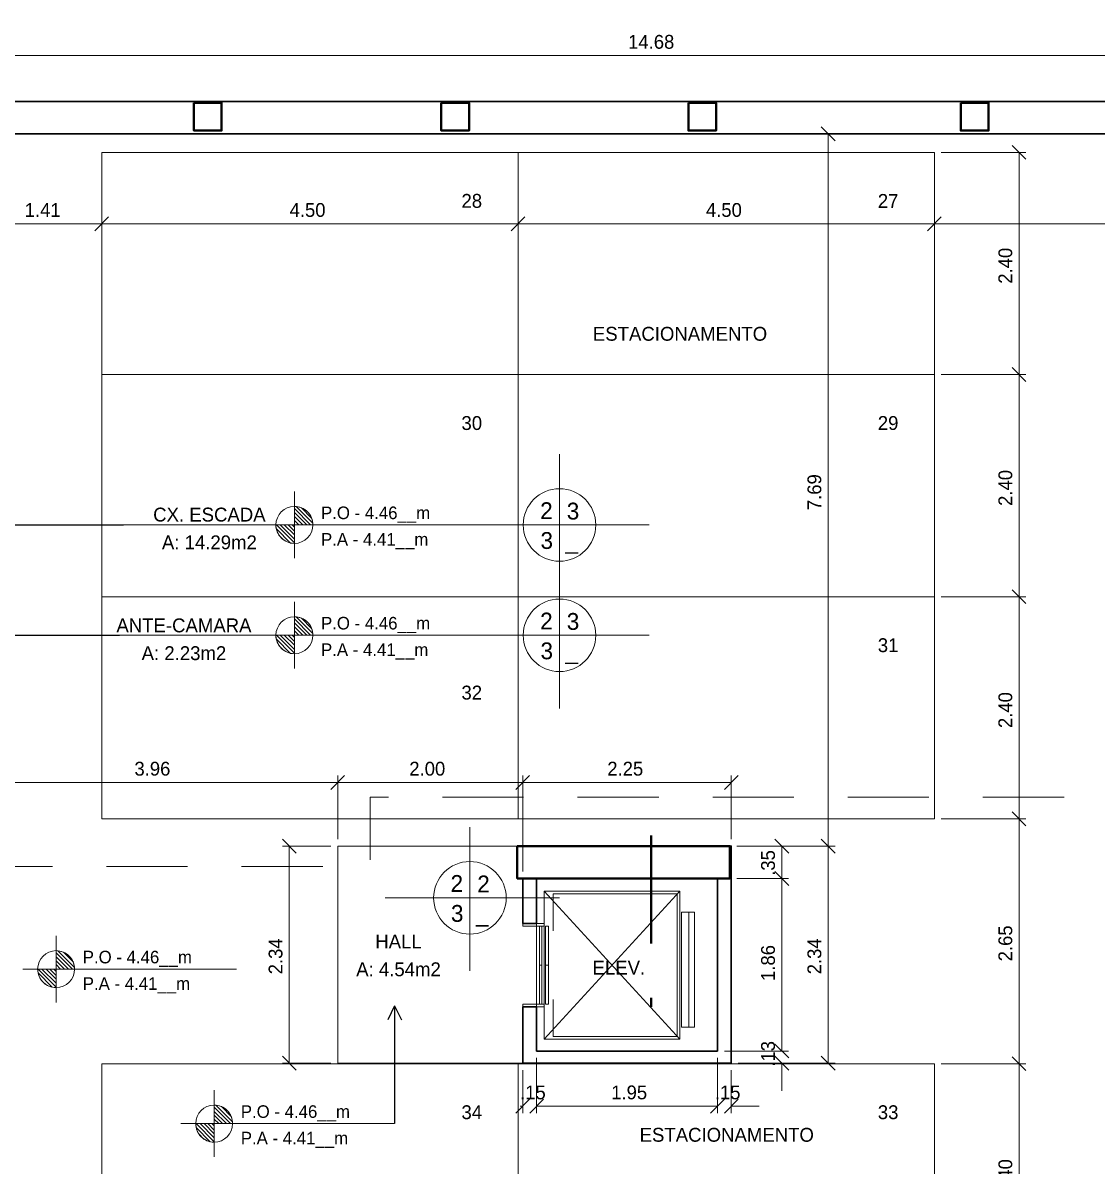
# Model space of a CAD drawing. Header units: metres. Extents: x -5.3 to 83.9, y -21.1 to 42.
# Drawn here: x 34.28 to 45.89, y 18.7 to 31.05 of the extents above; entities that cross this region are included whole.
import ezdxf
from ezdxf.enums import TextEntityAlignment as Align

# ---------------------------------------------------------------- set-up
doc = ezdxf.new("R2010")
doc.units = ezdxf.units.M
doc.header["$MEASUREMENT"] = 0
doc.linetypes.add('DGN Style 2', pattern=[1.46055, 0.87633, -0.58422])
doc.linetypes.add('DGN Style 4', pattern=[2.33834, 1.16844, -0.58422, 0.001461, -0.58422])
doc.layers.add('CONFIRMAR', color=220, linetype='Continuous')
for name, color, linetype, lineweight in [('Level 23', 7, 'Continuous', 0), ('Level 24', 7, 'Continuous', 0), ('Level 28', 7, 'Continuous', 0), ('Level 31', 7, 'Continuous', 0), ('Level 41', 7, 'Continuous', 0), ('Level 42', 7, 'Continuous', 0), ('Level 7', 7, 'Continuous', 0), ('Level 8', 7, 'Continuous', 0)]:
    doc.layers.add(name, color=color, linetype=linetype, lineweight=lineweight)
doc.styles.add('Style-CIVIL', font='CIVIL.shx')
doc.styles.add('Style-INTL_ENGINEERING', font='INTL_ENGINEERING.shx')
doc.dimstyles.get("Standard").update_dxf_attribs({"dimtxt": 0.18, "dimasz": 0.18, "dimexe": 0.18, "dimexo": 0.0625, "dimgap": 0.09, "dimtad": 0, "dimtih": 1, "dimtoh": 1, "dimdec": 4, "dimzin": 1, "dimdsep": 46, "dimtxsty": 'Standard', "dimcen": 0, "dimadec": 0, "dimazin": 0, "dimtfac": 1, "dimtdec": 4, "dimtofl": 0, "dimtmove": 0, "dimatfit": 3, "dimfxl": 0, "dimtolj": 1, "dimtzin": 1, "dimarcsym": 0})

# ---------------------------------------------------------------- blocks, each defined once
blk = doc.blocks.new('*D35')
at = {"layer": 'Defpoints'}
for p in [(44.134, 19.809), (45.049, 19.809), (45.049, 18.609), (44.134, 17.409)]:
    blk.add_point(p, dxfattribs=at)
at = {"layer": 'Level 23', "color": 2, "linetype": 'Continuous', "lineweight": 0}
for p, q in [((44.209, 19.809), (45.124, 19.809)), ((44.975, 19.884), (45.124, 19.734)), ((45.049, 17.409), (45.049, 19.809)), ((45.124, 17.334), (44.975, 17.484)), ((44.209, 17.409), (45.124, 17.409))]:
    blk.add_line(p, q, dxfattribs=at)
at = {"layer": 'Level 23', "color": 2, "linetype": 'Continuous', "lineweight": 0, "style": 'Style-INTL_ENGINEERING'}
blk.add_text('2.40', height=0.1492, rotation=90, dxfattribs=at).set_placement((44.901, 18.39), align=Align.MIDDLE_LEFT)
blk = doc.blocks.new('_Oblique')
at = {"color": 0, "linetype": 'ByBlock', "lineweight": -2}
blk.add_line((0.5, 0.5), (-0.5, -0.5), dxfattribs=at)
blk = doc.blocks.new('*D36')
at = {"layer": 'Defpoints'}
for p in [(44.134, 22.454), (45.049, 22.454), (45.049, 21.132), (44.134, 19.809)]:
    blk.add_point(p, dxfattribs=at)
at = {"layer": 'Level 23', "color": 2, "linetype": 'Continuous', "lineweight": 0}
for p, q in [((44.975, 22.529), (45.124, 22.379)), ((44.209, 22.454), (45.124, 22.454)), ((45.049, 19.809), (45.049, 22.454)), ((44.209, 19.809), (45.124, 19.809)), ((45.124, 19.734), (44.975, 19.884))]:
    blk.add_line(p, q, dxfattribs=at)
at = {"layer": 'Level 23', "color": 2, "linetype": 'Continuous', "lineweight": 0, "style": 'Style-INTL_ENGINEERING'}
blk.add_text('2.65', height=0.1492, rotation=90, dxfattribs=at).set_placement((44.901, 20.915), align=Align.MIDDLE_LEFT)
blk = doc.blocks.new('*D37')
at = {"layer": 'Defpoints'}
for p in [(44.134, 24.854), (45.049, 24.854), (45.049, 23.654), (44.134, 22.454)]:
    blk.add_point(p, dxfattribs=at)
at = {"layer": 'Level 23', "color": 2, "linetype": 'Continuous', "lineweight": 0}
for p, q in [((44.209, 24.854), (45.124, 24.854)), ((44.975, 24.929), (45.124, 24.779)), ((45.049, 22.454), (45.049, 24.854)), ((45.124, 22.379), (44.975, 22.529)), ((44.209, 22.454), (45.124, 22.454))]:
    blk.add_line(p, q, dxfattribs=at)
at = {"layer": 'Level 23', "color": 2, "linetype": 'Continuous', "lineweight": 0, "style": 'Style-INTL_ENGINEERING'}
blk.add_text('2.40', height=0.1492, rotation=90, dxfattribs=at).set_placement((44.901, 23.435), align=Align.MIDDLE_LEFT)
blk = doc.blocks.new('*D38')
at = {"layer": 'Defpoints'}
for p in [(44.134, 27.254), (45.049, 27.254), (45.049, 26.054), (44.134, 24.854)]:
    blk.add_point(p, dxfattribs=at)
at = {"layer": 'Level 23', "color": 2, "linetype": 'Continuous', "lineweight": 0}
for p, q in [((44.975, 27.329), (45.124, 27.179)), ((44.209, 27.254), (45.124, 27.254)), ((45.049, 24.854), (45.049, 27.254)), ((44.209, 24.854), (45.124, 24.854)), ((45.124, 24.779), (44.975, 24.929))]:
    blk.add_line(p, q, dxfattribs=at)
at = {"layer": 'Level 23', "color": 2, "linetype": 'Continuous', "lineweight": 0, "style": 'Style-INTL_ENGINEERING'}
blk.add_text('2.40', height=0.1492, rotation=90, dxfattribs=at).set_placement((44.901, 25.835), align=Align.MIDDLE_LEFT)
blk = doc.blocks.new('*D39')
at = {"layer": 'Defpoints'}
for p in [(44.134, 29.654), (45.049, 29.654), (45.049, 28.454), (44.134, 27.254)]:
    blk.add_point(p, dxfattribs=at)
at = {"layer": 'Level 23', "color": 2, "linetype": 'Continuous', "lineweight": 0}
for p, q in [((44.209, 29.654), (45.124, 29.654)), ((44.975, 29.729), (45.124, 29.579)), ((45.049, 27.254), (45.049, 29.654)), ((45.124, 27.179), (44.975, 27.329)), ((44.209, 27.254), (45.124, 27.254))]:
    blk.add_line(p, q, dxfattribs=at)
at = {"layer": 'Level 23', "color": 2, "linetype": 'Continuous', "lineweight": 0, "style": 'Style-INTL_ENGINEERING'}
blk.add_text('2.40', height=0.1492, rotation=90, dxfattribs=at).set_placement((44.901, 28.235), align=Align.MIDDLE_LEFT)
blk = doc.blocks.new('*D74')
at = {"layer": 'Defpoints'}
for p in [(41.066, 30.699), (48.407, 30.699), (48.407, 30.204), (33.725, 29.854)]:
    blk.add_point(p, dxfattribs=at)
at = {"layer": 'Level 23', "color": 2, "linetype": 'Continuous', "lineweight": 0}
for p, q in [((33.651, 30.624), (33.8, 30.773)), ((33.725, 29.928), (33.725, 30.773)), ((48.481, 30.773), (48.332, 30.624)), ((48.407, 30.278), (48.407, 30.773)), ((33.725, 30.699), (48.407, 30.699))]:
    blk.add_line(p, q, dxfattribs=at)
at = {"layer": 'Level 23', "color": 2, "linetype": 'Continuous', "lineweight": 0, "style": 'Style-INTL_ENGINEERING'}
blk.add_text('14.68', height=0.1492, dxfattribs=at).set_placement((40.824, 30.848), align=Align.MIDDLE_LEFT)
blk = doc.blocks.new('*D75')
at = {"layer": 'Defpoints'}
for p in [(25.361, 31.286), (48.407, 31.286), (2.314, 30.204), (48.407, 30.204)]:
    blk.add_point(p, dxfattribs=at)
at = {"layer": 'Level 23', "color": 2, "linetype": 'Continuous', "lineweight": 0}
for p, q in [((2.24, 31.211), (2.389, 31.36)), ((2.314, 30.278), (2.314, 31.36)), ((2.314, 31.286), (48.407, 31.286)), ((48.481, 31.36), (48.332, 31.211)), ((48.407, 30.278), (48.407, 31.36))]:
    blk.add_line(p, q, dxfattribs=at)
at = {"layer": 'Level 23', "color": 2, "linetype": 'Continuous', "lineweight": 0, "style": 'Style-INTL_ENGINEERING'}
blk.add_text('46.09', height=0.1492, dxfattribs=at).set_placement((25.07, 31.435), align=Align.MIDDLE_LEFT)
blk = doc.blocks.new('*D183')
at = {"layer": 'Defpoints'}
for p in [(32.64, 19.389), (32.64, 18.377), (33.887, 18.377), (35.134, 17.409)]:
    blk.add_point(p, dxfattribs=at)
at = {"layer": 'Level 23', "color": 2, "linetype": 'Continuous', "lineweight": 0}
for p, q in [((32.64, 19.315), (32.64, 18.302)), ((32.565, 18.302), (32.714, 18.451)), ((35.209, 18.451), (35.06, 18.302)), ((35.134, 17.483), (35.134, 18.451)), ((35.134, 18.377), (32.64, 18.377))]:
    blk.add_line(p, q, dxfattribs=at)
at = {"layer": 'Level 23', "color": 2, "linetype": 'Continuous', "lineweight": 0, "style": 'Style-INTL_ENGINEERING'}
blk.add_text('2.49', height=0.1492, dxfattribs=at).set_placement((33.674, 18.525), align=Align.MIDDLE_LEFT)
blk = doc.blocks.new('*D191')
at = {"layer": 'Defpoints'}
for p in [(50.109, 29.854), (44.134, 29.654), (44.134, 28.883), (47.122, 28.883)]:
    blk.add_point(p, dxfattribs=at)
at = {"layer": 'Level 23', "color": 2, "linetype": 'Continuous', "lineweight": 0}
for p, q in [((50.109, 29.78), (50.109, 28.808)), ((44.134, 29.58), (44.134, 28.808)), ((44.06, 28.808), (44.209, 28.957)), ((50.183, 28.957), (50.034, 28.808)), ((50.109, 28.883), (44.134, 28.883))]:
    blk.add_line(p, q, dxfattribs=at)
at = {"layer": 'Level 23', "color": 2, "linetype": 'Continuous', "lineweight": 0, "style": 'Style-INTL_ENGINEERING'}
blk.add_text('5.97', height=0.1492, rotation=0.0001, dxfattribs=at).set_placement((46.908, 29.032), align=Align.MIDDLE_LEFT)
blk = doc.blocks.new('*D192')
at = {"layer": 'Defpoints'}
for p in [(39.634, 29.654), (44.134, 29.654), (39.634, 28.883), (41.884, 28.883)]:
    blk.add_point(p, dxfattribs=at)
at = {"layer": 'Level 23', "color": 2, "linetype": 'Continuous', "lineweight": 0}
for p, q in [((39.634, 29.58), (39.634, 28.808)), ((44.134, 29.58), (44.134, 28.808)), ((39.56, 28.808), (39.709, 28.957)), ((44.209, 28.957), (44.06, 28.808)), ((44.134, 28.883), (39.634, 28.883))]:
    blk.add_line(p, q, dxfattribs=at)
at = {"layer": 'Level 23', "color": 2, "linetype": 'Continuous', "lineweight": 0, "style": 'Style-INTL_ENGINEERING'}
blk.add_text('4.50', height=0.1492, rotation=0.0001, dxfattribs=at).set_placement((41.665, 29.032), align=Align.MIDDLE_LEFT)
blk = doc.blocks.new('*D193')
at = {"layer": 'Defpoints'}
for p in [(35.134, 29.654), (39.634, 29.654), (35.134, 28.883), (37.384, 28.883)]:
    blk.add_point(p, dxfattribs=at)
at = {"layer": 'Level 23', "color": 2, "linetype": 'Continuous', "lineweight": 0}
for p, q in [((35.134, 29.58), (35.134, 28.808)), ((39.634, 29.58), (39.634, 28.808)), ((35.06, 28.808), (35.209, 28.957)), ((39.709, 28.957), (39.56, 28.808)), ((39.634, 28.883), (35.134, 28.883))]:
    blk.add_line(p, q, dxfattribs=at)
at = {"layer": 'Level 23', "color": 2, "linetype": 'Continuous', "lineweight": 0, "style": 'Style-INTL_ENGINEERING'}
blk.add_text('4.50', height=0.1492, rotation=0.0001, dxfattribs=at).set_placement((37.165, 29.032), align=Align.MIDDLE_LEFT)
blk = doc.blocks.new('*D194')
at = {"layer": 'Defpoints'}
for p in [(33.725, 29.854), (35.134, 29.654), (33.725, 28.883), (34.43, 28.883)]:
    blk.add_point(p, dxfattribs=at)
at = {"layer": 'Level 23', "color": 2, "linetype": 'Continuous', "lineweight": 0}
for p, q in [((33.725, 29.78), (33.725, 28.808)), ((35.134, 29.58), (35.134, 28.808)), ((33.651, 28.808), (33.8, 28.957)), ((35.209, 28.957), (35.06, 28.808)), ((35.134, 28.883), (33.725, 28.883))]:
    blk.add_line(p, q, dxfattribs=at)
at = {"layer": 'Level 23', "color": 2, "linetype": 'Continuous', "lineweight": 0, "style": 'Style-INTL_ENGINEERING'}
blk.add_text('1.41', height=0.1492, rotation=0.0001, dxfattribs=at).set_placement((34.302, 29.032), align=Align.MIDDLE_LEFT)
blk = doc.blocks.new('*D205')
at = {"layer": 'Defpoints'}
for p in [(37.685, 22.847), (38.685, 22.847), (37.685, 22.16), (39.685, 21.81)]:
    blk.add_point(p, dxfattribs=at)
at = {"layer": 'Level 23', "color": 2, "linetype": 'Continuous', "lineweight": 0}
for p, q in [((37.61, 22.772), (37.759, 22.921)), ((37.685, 22.234), (37.685, 22.921)), ((39.759, 22.921), (39.61, 22.772)), ((39.685, 21.884), (39.685, 22.921)), ((39.685, 22.847), (37.685, 22.847))]:
    blk.add_line(p, q, dxfattribs=at)
at = {"layer": 'Level 23', "color": 2, "linetype": 'Continuous', "lineweight": 0, "style": 'Style-INTL_ENGINEERING'}
blk.add_text('2.00', height=0.1492, dxfattribs=at).set_placement((38.459, 22.996), align=Align.MIDDLE_LEFT)
blk = doc.blocks.new('*D206')
at = {"layer": 'Defpoints'}
for p in [(33.725, 22.847), (35.705, 22.847), (37.685, 22.16), (33.725, 21.939)]:
    blk.add_point(p, dxfattribs=at)
at = {"layer": 'Level 23', "color": 2, "linetype": 'Continuous', "lineweight": 0}
for p, q in [((33.651, 22.772), (33.8, 22.921)), ((33.725, 22.013), (33.725, 22.921)), ((37.759, 22.921), (37.61, 22.772)), ((37.685, 22.234), (37.685, 22.921)), ((37.685, 22.847), (33.725, 22.847))]:
    blk.add_line(p, q, dxfattribs=at)
at = {"layer": 'Level 23', "color": 2, "linetype": 'Continuous', "lineweight": 0, "style": 'Style-INTL_ENGINEERING'}
blk.add_text('3.96', height=0.1492, dxfattribs=at).set_placement((35.488, 22.996), align=Align.MIDDLE_LEFT)
blk = doc.blocks.new('*D204')
at = {"layer": 'Defpoints'}
for p in [(39.685, 22.847), (40.812, 22.847), (41.939, 22.16), (39.685, 21.81)]:
    blk.add_point(p, dxfattribs=at)
at = {"layer": 'Level 23', "color": 2, "linetype": 'Continuous', "lineweight": 0}
for p, q in [((39.61, 22.772), (39.759, 22.921)), ((39.685, 21.884), (39.685, 22.921)), ((42.014, 22.921), (41.865, 22.772)), ((41.939, 22.234), (41.939, 22.921)), ((41.939, 22.847), (39.685, 22.847))]:
    blk.add_line(p, q, dxfattribs=at)
at = {"layer": 'Level 23', "color": 2, "linetype": 'Continuous', "lineweight": 0, "style": 'Style-INTL_ENGINEERING'}
blk.add_text('2.25', height=0.1492, dxfattribs=at).set_placement((40.599, 22.996), align=Align.MIDDLE_LEFT)
blk = doc.blocks.new('*D211')
at = {"layer": 'Defpoints'}
for p in [(39.835, 19.946), (41.789, 19.946), (40.812, 19.35), (41.789, 19.35)]:
    blk.add_point(p, dxfattribs=at)
at = {"layer": 'Level 23', "color": 2, "linetype": 'Continuous', "lineweight": 0}
for p, q in [((39.835, 19.871), (39.835, 19.276)), ((41.789, 19.871), (41.789, 19.276)), ((39.76, 19.276), (39.909, 19.425)), ((41.864, 19.425), (41.715, 19.276)), ((39.835, 19.35), (41.789, 19.35))]:
    blk.add_line(p, q, dxfattribs=at)
at = {"layer": 'Level 23', "color": 2, "linetype": 'Continuous', "lineweight": 0, "style": 'Style-INTL_ENGINEERING'}
blk.add_text('1.95', height=0.1492, dxfattribs=at).set_placement((40.641, 19.499), align=Align.MIDDLE_LEFT)
blk = doc.blocks.new('*D212')
at = {"layer": 'Defpoints'}
for p in [(41.789, 19.946), (41.939, 19.816), (41.864, 19.35), (41.939, 19.35)]:
    blk.add_point(p, dxfattribs=at)
at = {"layer": 'Level 23', "color": 2, "linetype": 'Continuous', "lineweight": 0}
for p, q in [((41.789, 19.871), (41.789, 19.276)), ((41.939, 19.741), (41.939, 19.276)), ((41.864, 19.425), (41.715, 19.276)), ((41.865, 19.276), (42.014, 19.425)), ((41.761, 19.35), (41.789, 19.35)), ((42.239, 19.35), (41.939, 19.35))]:
    blk.add_line(p, q, dxfattribs=at)
at = {"layer": 'Level 23', "color": 2, "linetype": 'Continuous', "lineweight": 0, "style": 'Style-INTL_ENGINEERING'}
blk.add_text('.15', height=0.1492, dxfattribs=at).set_placement((41.761, 19.499), align=Align.MIDDLE_LEFT)
blk = doc.blocks.new('*D210')
at = {"layer": 'Defpoints'}
for p in [(39.835, 19.946), (39.685, 19.816), (39.76, 19.35), (39.835, 19.35)]:
    blk.add_point(p, dxfattribs=at)
at = {"layer": 'Level 23', "color": 2, "linetype": 'Continuous', "lineweight": 0}
for p, q in [((39.835, 19.871), (39.835, 19.276)), ((39.685, 19.741), (39.685, 19.276)), ((39.759, 19.425), (39.61, 19.276)), ((39.76, 19.276), (39.909, 19.425)), ((39.656, 19.35), (39.685, 19.35)), ((40.134, 19.35), (39.835, 19.35))]:
    blk.add_line(p, q, dxfattribs=at)
at = {"layer": 'Level 23', "color": 2, "linetype": 'Continuous', "lineweight": 0, "style": 'Style-INTL_ENGINEERING'}
blk.add_text('.15', height=0.1492, dxfattribs=at).set_placement((39.656, 19.499), align=Align.MIDDLE_LEFT)
blk = doc.blocks.new('*D219')
at = {"layer": 'Defpoints'}
for p in [(41.925, 21.81), (42.485, 20.878), (41.789, 19.946), (42.485, 19.946)]:
    blk.add_point(p, dxfattribs=at)
at = {"layer": 'Level 23', "color": 2, "linetype": 'Continuous', "lineweight": 0}
for p, q in [((42.411, 21.884), (42.56, 21.735)), ((41.999, 21.81), (42.559, 21.81)), ((42.485, 21.81), (42.485, 19.946)), ((42.56, 19.871), (42.411, 20.02)), ((41.864, 19.946), (42.559, 19.946))]:
    blk.add_line(p, q, dxfattribs=at)
at = {"layer": 'Level 23', "color": 2, "linetype": 'Continuous', "lineweight": 0, "style": 'Style-INTL_ENGINEERING'}
blk.add_text('1.86', height=0.1492, rotation=90, dxfattribs=at).set_placement((42.336, 20.703), align=Align.MIDDLE_LEFT)
blk = doc.blocks.new('*D220')
at = {"layer": 'Defpoints'}
for p in [(41.789, 19.946), (41.939, 19.816), (42.485, 19.881), (42.485, 19.816)]:
    blk.add_point(p, dxfattribs=at)
at = {"layer": 'Level 23', "color": 2, "linetype": 'Continuous', "lineweight": 0}
for p, q in [((42.56, 19.871), (42.411, 20.02)), ((41.864, 19.946), (42.559, 19.946)), ((42.411, 19.89), (42.56, 19.741)), ((42.485, 19.984), (42.485, 19.946)), ((42.014, 19.816), (42.559, 19.816)), ((42.485, 19.516), (42.485, 19.816))]:
    blk.add_line(p, q, dxfattribs=at)
at = {"layer": 'Level 23', "color": 2, "linetype": 'Continuous', "lineweight": 0, "style": 'Style-INTL_ENGINEERING'}
blk.add_text('.13', height=0.1492, rotation=90, dxfattribs=at).set_placement((42.336, 19.777), align=Align.MIDDLE_LEFT)
blk = doc.blocks.new('*D218')
at = {"layer": 'Defpoints'}
for p in [(41.925, 22.16), (42.485, 21.985), (41.925, 21.81), (42.485, 21.81)]:
    blk.add_point(p, dxfattribs=at)
at = {"layer": 'Level 23', "color": 2, "linetype": 'Continuous', "lineweight": 0}
for p, q in [((42.411, 22.234), (42.56, 22.085)), ((41.999, 22.16), (42.559, 22.16)), ((42.485, 22.16), (42.485, 21.81)), ((42.56, 21.735), (42.411, 21.884)), ((41.999, 21.81), (42.559, 21.81))]:
    blk.add_line(p, q, dxfattribs=at)
at = {"layer": 'Level 23', "color": 2, "linetype": 'Continuous', "lineweight": 0, "style": 'Style-INTL_ENGINEERING'}
blk.add_text('.35', height=0.1492, rotation=90, dxfattribs=at).set_placement((42.336, 21.839), align=Align.MIDDLE_LEFT)
blk = doc.blocks.new('*D222')
at = {"layer": 'Defpoints'}
for p in [(41.939, 22.16), (42.985, 20.988), (41.939, 19.816), (42.985, 19.816)]:
    blk.add_point(p, dxfattribs=at)
at = {"layer": 'Level 23', "color": 2, "linetype": 'Continuous', "lineweight": 0}
for p, q in [((42.911, 22.234), (43.06, 22.085)), ((42.014, 22.16), (43.06, 22.16)), ((42.985, 22.16), (42.985, 19.816)), ((43.06, 19.741), (42.911, 19.89)), ((42.014, 19.816), (43.06, 19.816))]:
    blk.add_line(p, q, dxfattribs=at)
at = {"layer": 'Level 23', "color": 2, "linetype": 'Continuous', "lineweight": 0, "style": 'Style-INTL_ENGINEERING'}
blk.add_text('2.34', height=0.1492, rotation=90, dxfattribs=at).set_placement((42.837, 20.775), align=Align.MIDDLE_LEFT)
blk = doc.blocks.new('*D221')
at = {"layer": 'Defpoints'}
for p in [(41.216, 29.854), (42.985, 26.007), (41.939, 22.16), (42.985, 22.16)]:
    blk.add_point(p, dxfattribs=at)
at = {"layer": 'Level 23', "color": 2, "linetype": 'Continuous', "lineweight": 0}
for p, q in [((42.911, 29.929), (43.06, 29.779)), ((41.29, 29.854), (43.06, 29.854)), ((42.985, 29.854), (42.985, 22.16)), ((43.06, 22.085), (42.911, 22.234)), ((42.014, 22.16), (43.06, 22.16))]:
    blk.add_line(p, q, dxfattribs=at)
at = {"layer": 'Level 23', "color": 2, "linetype": 'Continuous', "lineweight": 0, "style": 'Style-INTL_ENGINEERING'}
blk.add_text('7.69', height=0.1492, rotation=90, dxfattribs=at).set_placement((42.837, 25.789), align=Align.MIDDLE_LEFT)
blk = doc.blocks.new('*D224')
at = {"layer": 'Defpoints'}
for p in [(37.685, 22.16), (37.162, 20.988), (37.162, 19.816), (37.685, 19.816)]:
    blk.add_point(p, dxfattribs=at)
at = {"layer": 'Level 23', "color": 2, "linetype": 'Continuous', "lineweight": 0}
for p, q in [((37.087, 22.234), (37.236, 22.085)), ((37.61, 22.16), (37.087, 22.16)), ((37.162, 22.16), (37.162, 19.816)), ((37.236, 19.741), (37.087, 19.89)), ((37.61, 19.816), (37.087, 19.816))]:
    blk.add_line(p, q, dxfattribs=at)
at = {"layer": 'Level 23', "color": 2, "linetype": 'Continuous', "lineweight": 0, "style": 'Style-INTL_ENGINEERING'}
blk.add_text('2.34', height=0.1492, rotation=90, dxfattribs=at).set_placement((37.013, 20.775), align=Align.MIDDLE_LEFT)
blk = doc.blocks.new('TerminatorOpen')
at = {"color": 0, "linetype": 'ByBlock', "lineweight": -2}
for q in [(-1, 0.5), (-1, 0), (-1, -0.5)]:
    blk.add_line((0, 0), q, dxfattribs=at)
blk = doc.blocks.new('*U230')
at = {"layer": 'Level 28', "color": 4, "linetype": 'Continuous', "lineweight": 0}
for p, q in [((0.0003, -0.7976), (0.0003, 0.7428)), ((-0.0123, -0.4243), (-0.1317, -0.5455)), ((-0.0491, -0.4334), (-0.1227, -0.5057)), ((0.0003, -0.4406), (-0.1173, -0.5576)), ((-0.0003, -0.4684), (-0.0883, -0.5576)), ((-0.0003, -0.5576), (-0.2397, -0.557)), ((-0.0003, -0.4973), (-0.06, -0.5576)), ((-0.0003, -0.525), (-0.0323, -0.557)), ((-0.0003, -0.554), (-0.0039, -0.557)), ((0.1022, -0.557), (-0.0003, -0.6595)), ((0.0172, -0.5576), (-0.0003, -0.5745)), ((0.0461, -0.5576), (-0.0003, -0.6022)), ((0.0727, -0.5576), (-0.0003, -0.6306)), ((-0.0003, -0.5576), (0.2397, -0.5576)), ((0.1305, -0.5576), (0.0003, -0.6866)), ((0.1312, -0.5853), (0.0275, -0.6872)), ((0.1076, -0.636), (0.0787, -0.6643))]:
    blk.add_line(p, q, dxfattribs=at)
at = {"layer": 'Level 28', "color": 4, "linetype": 'Continuous', "lineweight": 0, "flags": 128}
for points in [[(-0.133, -0.5576, -0.414214), (0.0002, -0.4244), (-0.0003, -0.4243), (-0.0003, -0.5576), (-0.133, -0.5576)], [(0.1334, -0.5576, -0.414214), (0.0002, -0.6908), (-0.0003, -0.6903), (-0.0003, -0.5576), (0.1342, -0.5576)]]:
    blk.add_lwpolyline(points, format="xyb", close=True, dxfattribs=at)
at = {"layer": 'Level 28', "color": 4, "linetype": 'Continuous', "lineweight": 0}
blk.add_circle((0.0002, -0.5576), 0.1332, dxfattribs=at)
at = {"layer": 'Level 28', "color": 4, "linetype": 'Continuous', "lineweight": 0, "style": 'Style-CIVIL'}
for s, p in [('P.O - 4.46__m', (-0.0415, -0.3656)), ('P.A - 4.41__m', (0.1494, -0.3656))]:
    blk.add_text(s, height=0.09045, rotation=90.00002, dxfattribs=at).set_placement(p)
blk = doc.blocks.new('*U250')
at = {"layer": 'Level 28', "color": 2, "linetype": 'DGN Style 4', "lineweight": 40}
blk.add_line((0.082, 8.811), (0.084, 6.772), dxfattribs=at)
blk = doc.blocks.new('ELEV1_')
at = {"color": 7, "linetype": 'Continuous', "lineweight": 30}
for p, q in [((-0.45, 0), (-0.45, 0.15)), ((0.45, 0), (0.45, 0.15))]:
    blk.add_line(p, q, dxfattribs=at)
at = {"color": 7, "linetype": 'Continuous', "lineweight": 0}
blk.add_line((-0.45, 0), (0.45, 0), dxfattribs=at)
at = {"color": 120, "linetype": 'Continuous', "lineweight": 0}
for p, q in [((0.8, -0.083), (-0.8, -1.549)), ((0.8, -1.549), (-0.8, -0.083)), ((-0.42, -0.03), (-0.42, -0.055)), ((0.42, -0.03), (-0.42, -0.03)), ((-0.42, -0.055), (0.42, -0.055)), ((-0.42, -0.095), (-0.42, -0.13)), ((0.42, -0.095), (-0.42, -0.095)), ((0, -0.03), (0, -0.055)), ((0, -0.095), (0, -0.13)), ((0.42, -0.055), (0.42, -0.03)), ((0.42, -0.13), (0.42, -0.095)), ((-0.771, -0.18), (-0.771, -1.52)), ((-0.771, -0.18), (-0.37, -0.18)), ((-0.42, -0.13), (0.42, -0.13)), ((0.37, -0.18), (0.771, -0.18)), ((0.771, -1.52), (0.771, -0.18)), ((-0.771, -1.52), (0.771, -1.52)), ((-0.571, -1.708), (-0.571, -1.645)), ((-0.571, -1.708), (0.671, -1.708)), ((0.671, -1.708), (0.671, -1.645))]:
    blk.add_line(p, q, dxfattribs=at)
at = {"color": 120, "linetype": 'Continuous', "lineweight": 0, "flags": 128}
for points in [[(-0.42, -0.083), (-0.45, -0.083), (-0.45, 0.15), (-0.42, 0.15)], [(0.42, -0.083), (0.45, -0.083), (0.45, 0.15), (0.42, 0.15)], [(-0.8, -1.549), (0.8, -1.549), (0.8, -0.083), (-0.8, -0.083)], [(-0.571, -1.645), (0.671, -1.645), (0.671, -1.565), (-0.571, -1.565)]]:
    blk.add_lwpolyline(points, close=True, dxfattribs=at)

msp = doc.modelspace()

# ---------------------------------------------------------------- linework, layer by layer
at = {"layer": 'CONFIRMAR', "linetype": 'Continuous', "lineweight": 13}
for p, q in [((40.51, 25.63), (40.511, 25.631)), ((40.51, 24.438), (40.511, 24.439))]:
    msp.add_line(p, q, dxfattribs=at)
at = {"layer": 'Level 24', "color": 2, "linetype": 'Continuous', "lineweight": 13}
for p, q in [((40.082, 24.839), (40.082, 26.393)), ((35.37, 25.63), (36.857, 25.63)), ((39.167, 25.63), (41.05, 25.63)), ((40.082, 23.647), (40.082, 25.201)), ((35.008, 24.438), (36.857, 24.438)), ((39.167, 24.438), (41.05, 24.438)), ((39.114, 20.812), (39.114, 22.366)), ((38.199, 21.602), (40.082, 21.602))]:
    msp.add_line(p, q, dxfattribs=at)
for centre in [(40.082, 25.629), (40.082, 24.437), (39.114, 21.601)]:
    msp.add_circle(centre, 0.392, dxfattribs=at)
at = {"layer": 'Level 31', "color": 30, "linetype": 'Continuous', "lineweight": 0}
for p, q in [((39.625, 22.16), (37.685, 22.16)), ((37.685, 22.16), (37.685, 19.816)), ((39.685, 19.816), (37.685, 19.816)), ((39.785, 19.809), (37.785, 19.809))]:
    msp.add_line(p, q, dxfattribs=at)
at = {"layer": 'Level 41', "color": 7, "linetype": 'Continuous', "lineweight": 30}
for p, q in [((39.685, 21.324), (39.685, 21.81)), ((39.835, 21.324), (39.835, 21.81)), ((41.789, 21.81), (41.789, 19.946)), ((41.939, 21.81), (41.939, 19.816)), ((39.685, 19.816), (39.685, 20.424)), ((39.835, 19.946), (39.835, 20.424)), ((39.835, 19.946), (41.789, 19.946)), ((39.685, 19.816), (41.939, 19.816))]:
    msp.add_line(p, q, dxfattribs=at)
at = {"layer": 'Level 41', "color": 91, "linetype": 'Continuous', "lineweight": 40, "flags": 128}
msp.add_lwpolyline([(39.625, 22.16), (41.925, 22.16), (41.925, 21.81), (39.625, 21.81)], close=True, dxfattribs=at)
at = {"layer": 'Level 41', "color": 7, "linetype": 'Continuous', "lineweight": 30, "flags": 128}
msp.add_lwpolyline([(41.939, 21.81), (41.939, 22.16), (41.925, 22.16)], dxfattribs=at)
at = {"layer": 'Level 42', "color": 7, "linetype": 'Continuous', "lineweight": 30}
for p, q in [((39.685, 21.324), (39.685, 21.81)), ((39.835, 21.324), (39.835, 21.81)), ((41.789, 21.81), (41.789, 19.946)), ((41.939, 21.81), (41.939, 19.816)), ((39.685, 19.816), (39.685, 20.424)), ((39.835, 19.946), (39.835, 20.424)), ((39.835, 19.946), (41.789, 19.946)), ((39.685, 19.816), (41.939, 19.816))]:
    msp.add_line(p, q, dxfattribs=at)
at = {"layer": 'Level 42', "color": 2, "linetype": 'Continuous', "lineweight": 40, "flags": 128}
for points in [[(36.13, 30.19), (36.43, 30.19), (36.43, 29.89), (36.13, 29.89)], [(38.805, 30.19), (39.105, 30.19), (39.105, 29.89), (38.805, 29.89)], [(41.475, 30.19), (41.775, 30.19), (41.775, 29.89), (41.475, 29.89)], [(44.42, 30.19), (44.72, 30.19), (44.72, 29.89), (44.42, 29.89)], [(39.625, 22.16), (41.925, 22.16), (41.925, 21.81), (39.625, 21.81)]]:
    msp.add_lwpolyline(points, close=True, dxfattribs=at)
at = {"layer": 'Level 7', "color": 7, "linetype": 'Continuous', "lineweight": 30}
for p, q in [((27.725, 30.204), (48.407, 30.204)), ((2.664, 29.854), (48.707, 29.854))]:
    msp.add_line(p, q, dxfattribs=at)
at = {"layer": 'Level 8', "color": 7, "linetype": 'Continuous', "lineweight": 13, "flags": 128}
for points in [[(35.134, 29.654), (35.134, 27.254), (39.634, 27.254), (39.634, 29.654)], [(39.634, 29.654), (39.634, 27.254), (44.134, 27.254), (44.134, 29.654)], [(35.134, 27.254), (35.134, 24.854), (39.634, 24.854), (39.634, 27.254)], [(39.634, 27.254), (39.634, 24.854), (44.134, 24.854), (44.134, 27.254)], [(35.134, 24.854), (35.134, 22.454), (39.634, 22.454), (39.634, 24.854)], [(39.634, 24.854), (39.634, 22.454), (44.134, 22.454), (44.134, 24.854)], [(35.134, 19.809), (35.134, 17.409), (39.634, 17.409), (39.634, 19.809)], [(39.634, 19.809), (39.634, 17.409), (44.134, 17.409), (44.134, 19.809)]]:
    msp.add_lwpolyline(points, close=True, dxfattribs=at)
at = {"layer": 'Level 8', "color": 7, "linetype": 'DGN Style 2', "lineweight": 0, "flags": 128}
msp.add_lwpolyline([(33.725, 21.939), (38.035, 21.939), (38.035, 22.689), (46.865, 22.689), (46.865, 21.289), (50.625, 21.289), (50.625, 14.579), (49.925, 14.579), (49.925, 14.079), (49.375, 13.529), (39.847, 13.529), (39.227, 12.909), (31.911, 12.909), (31.694, 13.126), (29.305, 13.126), (29.088, 12.909), (21.772, 12.909), (21.152, 13.529), (11.625, 13.529), (11.075, 14.079), (11.075, 14.579), (10.375, 14.579), (10.375, 21.289), (14.135, 21.289), (14.135, 22.689), (22.965, 22.689), (22.965, 21.939), (27.274, 21.939), (27.274, 26.725), (33.724, 26.725), (33.725, 21.939)], dxfattribs=at)

# ---------------------------------------------------------------- block references
at = {"layer": 'Level 28', "color": 2, "linetype": 'Continuous', "lineweight": 30}
msp.add_blockref('*U250', (40.99, 13.464), dxfattribs=at)
at = {"layer": 'Level 28', "color": 4, "linetype": 'Continuous', "lineweight": 0, "xscale": 1.5, "yscale": 1.5, "zscale": 1.5, "rotation": 270}
for p in [(38.053, 25.63), (38.053, 24.438), (35.478, 20.831), (37.186, 19.162)]:
    msp.add_blockref('*U230', p, dxfattribs=at)
at = {"layer": 'Level 41', "color": 120, "linetype": 'Continuous', "lineweight": 0, "yscale": -1, "rotation": 269.999199585847}
msp.add_blockref('ELEV1_', (39.835, 20.874), dxfattribs=at)
at = {"layer": 'Level 42', "color": 120, "linetype": 'Continuous', "lineweight": 0, "yscale": -1, "rotation": 269.999199585847}
msp.add_blockref('ELEV1_', (39.835, 20.874), dxfattribs=at)

# ---------------------------------------------------------------- texts
at = {"layer": 'Level 24', "color": 2, "linetype": 'Continuous', "lineweight": 13, "style": 'Style-CIVIL'}
for s, p in [('2', (39.873, 25.692)), ('3', (40.161, 25.688)), ('3', (39.877, 25.37)), ('_', (40.147, 25.37)), ('2', (39.873, 24.5)), ('3', (40.161, 24.496)), ('3', (39.877, 24.178)), ('_', (40.147, 24.178)), ('2', (38.905, 21.665)), ('2', (39.193, 21.66)), ('3', (38.909, 21.342)), ('_', (39.179, 21.342))]:
    msp.add_text(s, height=0.182, dxfattribs=at).set_placement(p)
at = {"layer": 'Level 24', "color": 2, "linetype": 'Continuous', "lineweight": 13, "char_height": 0.15, "attachment_point": 5, "line_spacing_factor": 1.200006, "style": 'Style-INTL_ENGINEERING'}
for s, insert in [('28\\P', (39.134, 29.129)), ('27\\P', (43.634, 29.129)), ('ESTACIONAMENTO\\P', (41.385, 27.693)), ('30\\P', (39.134, 26.729)), ('29\\P', (43.634, 26.729)), ('CX. ESCADA\\PA: 14.29m2\\P', (36.298, 25.59)), ('ANTE-CAMARA\\PA: 2.23m2\\P', (36.023, 24.393)), ('31\\P', (43.634, 24.329)), ('32\\P', (39.134, 23.817)), ('HALL\\PA: 4.54m2\\P', (38.342, 20.978)), ('ELEV.\\P', (40.724, 20.847)), ('34\\P', (39.134, 19.284)), ('33\\P', (43.634, 19.284)), ('ESTACIONAMENTO\\P', (41.89, 19.04))]:
    msp.add_mtext(s, dxfattribs=dict(at, insert=insert))

# ---------------------------------------------------------------- dimensions: what is measured, and where the dimension line sits
at = {"layer": 'Level 23', "color": 2, "linetype": 'Continuous', "lineweight": 0}
for base, p1, p2, override, picture, middle in [((48.407, 31.286), (2.314, 30.204), (48.407, 30.204), {"dimtxt": 0.14925, "dimasz": 0.14925, "dimexe": 0.07425, "dimexo": 0.07425, "dimgap": 0.07425, "dimtad": 1, "dimtih": 0, "dimtoh": 0, "dimdec": 2, "dimzin": 3, "dimtxsty": 'Style-INTL_ENGINEERING', "dimblk": 'Oblique', "dimclre": 2, "dimtdec": 2, "dimatfit": 1, "dimtolj": 0, "dimtzin": 3, "dimlwe": 0}, '*D75', (25.361, 31.286)), ((48.407, 30.699), (33.725, 29.854), (48.407, 30.204), {"dimtxt": 0.14925, "dimasz": 0.14925, "dimexe": 0.07425, "dimexo": 0.07425, "dimgap": 0.07425, "dimtad": 1, "dimtih": 0, "dimtoh": 0, "dimdec": 2, "dimzin": 3, "dimtxsty": 'Style-INTL_ENGINEERING', "dimblk": 'Oblique', "dimclre": 2, "dimtdec": 2, "dimatfit": 1, "dimtolj": 0, "dimtzin": 3, "dimlwe": 0}, '*D74', (41.066, 30.699)), ((41.789, 19.35), (39.835, 19.946), (41.789, 19.946), {"dimtxt": 0.14925, "dimasz": 0.14925, "dimexe": 0.07425, "dimexo": 0.07425, "dimgap": 0.07425, "dimtad": 1, "dimtih": 0, "dimtoh": 0, "dimdec": 2, "dimzin": 7, "dimtxsty": 'Style-INTL_ENGINEERING', "dimblk": 'Oblique', "dimclre": 2, "dimtdec": 2, "dimatfit": 1, "dimtolj": 0, "dimtzin": 7, "dimlwe": 0}, '*D211', (40.812, 19.35))]:
    dim = msp.add_linear_dim(base=base, p1=p1, p2=p2, dimstyle='Standard', override=override, dxfattribs=at)
    dim.commit()
    dim.dimension.update_dxf_attribs({"geometry": picture, "text_midpoint": middle})
for base, p1, p2, angle, override, picture, middle in [((42.985, 22.16), (41.216, 29.854), (41.939, 22.16), 270, {"dimtxt": 0.14925, "dimasz": 0.14925, "dimexe": 0.07425, "dimexo": 0.07425, "dimgap": 0.07425, "dimtad": 1, "dimtih": 0, "dimtoh": 0, "dimdec": 2, "dimzin": 7, "dimtxsty": 'Style-INTL_ENGINEERING', "dimblk": 'Oblique', "dimclre": 2, "dimtdec": 2, "dimatfit": 1, "dimtolj": 0, "dimtzin": 7, "dimlwe": 0}, '*D221', (42.985, 26.007)), ((33.725, 28.883), (35.134, 29.654), (33.725, 29.854), 180.0001, {"dimtxt": 0.14925, "dimasz": 0.14925, "dimexe": 0.07425, "dimexo": 0.07425, "dimgap": 0.07425, "dimtad": 1, "dimtih": 0, "dimtoh": 0, "dimdec": 2, "dimzin": 7, "dimtxsty": 'Style-INTL_ENGINEERING', "dimblk": 'Oblique', "dimclre": 2, "dimtdec": 2, "dimatfit": 1, "dimtolj": 0, "dimtzin": 7, "dimlwe": 0}, '*D194', (34.43, 28.883)), ((44.1344, 28.8827), (50.1086, 29.8539), (44.1344, 29.6541), 180.0001, {"dimtxt": 0.14925, "dimasz": 0.14925, "dimexe": 0.07425, "dimexo": 0.07425, "dimgap": 0.07425, "dimtad": 1, "dimtih": 0, "dimtoh": 0, "dimdec": 2, "dimzin": 7, "dimtxsty": 'Style-INTL_ENGINEERING', "dimblk": 'Oblique', "dimclre": 2, "dimtdec": 2, "dimatfit": 1, "dimtolj": 0, "dimtzin": 7, "dimlwe": 0}, '*D191', (47.1215, 28.8827)), ((35.134, 28.883), (39.634, 29.654), (35.134, 29.654), 180.0001, {"dimtxt": 0.14925, "dimasz": 0.14925, "dimexe": 0.07425, "dimexo": 0.07425, "dimgap": 0.07425, "dimtad": 1, "dimtih": 0, "dimtoh": 0, "dimdec": 2, "dimzin": 7, "dimtxsty": 'Style-INTL_ENGINEERING', "dimblk": 'Oblique', "dimclre": 2, "dimtdec": 2, "dimatfit": 1, "dimtolj": 0, "dimtzin": 7, "dimlwe": 0}, '*D193', (37.384, 28.883)), ((39.634, 28.883), (44.134, 29.654), (39.634, 29.654), 180.0001, {"dimtxt": 0.14925, "dimasz": 0.14925, "dimexe": 0.07425, "dimexo": 0.07425, "dimgap": 0.07425, "dimtad": 1, "dimtih": 0, "dimtoh": 0, "dimdec": 2, "dimzin": 7, "dimtxsty": 'Style-INTL_ENGINEERING', "dimblk": 'Oblique', "dimclre": 2, "dimtdec": 2, "dimatfit": 1, "dimtolj": 0, "dimtzin": 7, "dimlwe": 0}, '*D192', (41.884, 28.883)), ((45.049, 29.654), (44.134, 27.254), (44.134, 29.654), 90, {"dimtxt": 0.14925, "dimasz": 0.14925, "dimexe": 0.07425, "dimexo": 0.07425, "dimgap": 0.07425, "dimtad": 1, "dimtih": 0, "dimtoh": 0, "dimdec": 2, "dimzin": 3, "dimtxsty": 'Style-INTL_ENGINEERING', "dimblk": 'Oblique', "dimclre": 2, "dimtdec": 2, "dimatfit": 1, "dimtolj": 0, "dimtzin": 3, "dimlwe": 0}, '*D39', (45.049, 28.454)), ((45.049, 27.254), (44.134, 24.854), (44.134, 27.254), 90, {"dimtxt": 0.14925, "dimasz": 0.14925, "dimexe": 0.07425, "dimexo": 0.07425, "dimgap": 0.07425, "dimtad": 1, "dimtih": 0, "dimtoh": 0, "dimdec": 2, "dimzin": 3, "dimtxsty": 'Style-INTL_ENGINEERING', "dimblk": 'Oblique', "dimclre": 2, "dimtdec": 2, "dimatfit": 1, "dimtolj": 0, "dimtzin": 3, "dimlwe": 0}, '*D38', (45.049, 26.054)), ((45.049, 24.854), (44.134, 22.454), (44.134, 24.854), 90, {"dimtxt": 0.14925, "dimasz": 0.14925, "dimexe": 0.07425, "dimexo": 0.07425, "dimgap": 0.07425, "dimtad": 1, "dimtih": 0, "dimtoh": 0, "dimdec": 2, "dimzin": 3, "dimtxsty": 'Style-INTL_ENGINEERING', "dimblk": 'Oblique', "dimclre": 2, "dimtdec": 2, "dimatfit": 1, "dimtolj": 0, "dimtzin": 3, "dimlwe": 0}, '*D37', (45.049, 23.654)), ((33.725, 22.847), (37.685, 22.16), (33.725, 21.939), 180, {"dimtxt": 0.14925, "dimasz": 0.14925, "dimexe": 0.07425, "dimexo": 0.07425, "dimgap": 0.07425, "dimtad": 1, "dimtih": 0, "dimtoh": 0, "dimdec": 2, "dimzin": 7, "dimtxsty": 'Style-INTL_ENGINEERING', "dimblk": 'Oblique', "dimclre": 2, "dimtdec": 2, "dimatfit": 1, "dimtolj": 0, "dimtzin": 7, "dimlwe": 0}, '*D206', (35.705, 22.847)), ((37.685, 22.847), (39.685, 21.81), (37.685, 22.16), 180, {"dimtxt": 0.14925, "dimasz": 0.14925, "dimexe": 0.07425, "dimexo": 0.07425, "dimgap": 0.07425, "dimtad": 1, "dimtih": 0, "dimtoh": 0, "dimdec": 2, "dimzin": 7, "dimtxsty": 'Style-INTL_ENGINEERING', "dimblk": 'Oblique', "dimclre": 2, "dimtdec": 2, "dimatfit": 1, "dimtolj": 0, "dimtzin": 7, "dimlwe": 0}, '*D205', (38.685, 22.847)), ((39.685, 22.847), (41.939, 22.16), (39.685, 21.81), 180, {"dimtxt": 0.14925, "dimasz": 0.14925, "dimexe": 0.07425, "dimexo": 0.07425, "dimgap": 0.07425, "dimtad": 1, "dimtih": 0, "dimtoh": 0, "dimdec": 2, "dimzin": 7, "dimtxsty": 'Style-INTL_ENGINEERING', "dimblk": 'Oblique', "dimclre": 2, "dimtdec": 2, "dimatfit": 1, "dimtolj": 0, "dimtzin": 7, "dimlwe": 0}, '*D204', (40.812, 22.847)), ((45.04948, 22.45405), (44.13445, 19.80904), (44.13444, 22.45405), 90, {"dimtxt": 0.14925, "dimasz": 0.14925, "dimexe": 0.07425, "dimexo": 0.07425, "dimgap": 0.07425, "dimtad": 1, "dimtih": 0, "dimtoh": 0, "dimdec": 2, "dimzin": 3, "dimtxsty": 'Style-INTL_ENGINEERING', "dimblk": 'Oblique', "dimclre": 2, "dimtdec": 2, "dimatfit": 1, "dimtolj": 0, "dimtzin": 3, "dimlwe": 0}, '*D36', (45.04948, 21.13154)), ((37.162, 19.816), (37.685, 22.16), (37.685, 19.816), 270, {"dimtxt": 0.14925, "dimasz": 0.14925, "dimexe": 0.07425, "dimexo": 0.07425, "dimgap": 0.07425, "dimtad": 1, "dimtih": 0, "dimtoh": 0, "dimdec": 2, "dimzin": 7, "dimtxsty": 'Style-INTL_ENGINEERING', "dimblk": 'Oblique', "dimclre": 2, "dimtdec": 2, "dimatfit": 1, "dimtolj": 0, "dimtzin": 7, "dimlwe": 0}, '*D224', (37.162, 20.988)), ((42.485, 21.81), (41.925, 22.16), (41.925, 21.81), 270, {"dimtxt": 0.14925, "dimasz": 0.14925, "dimexe": 0.07425, "dimexo": 0.07425, "dimgap": 0.07425, "dimtad": 1, "dimtih": 0, "dimtoh": 0, "dimdec": 2, "dimzin": 7, "dimtxsty": 'Style-INTL_ENGINEERING', "dimblk": 'Oblique', "dimclre": 2, "dimtdec": 2, "dimatfit": 1, "dimtolj": 0, "dimtzin": 7, "dimlwe": 0}, '*D218', (42.485, 21.985)), ((42.985, 19.816), (41.939, 22.16), (41.939, 19.816), 270, {"dimtxt": 0.14925, "dimasz": 0.14925, "dimexe": 0.07425, "dimexo": 0.07425, "dimgap": 0.07425, "dimtad": 1, "dimtih": 0, "dimtoh": 0, "dimdec": 2, "dimzin": 7, "dimtxsty": 'Style-INTL_ENGINEERING', "dimblk": 'Oblique', "dimclre": 2, "dimtdec": 2, "dimatfit": 1, "dimtolj": 0, "dimtzin": 7, "dimlwe": 0}, '*D222', (42.985, 20.988)), ((42.485, 19.946), (41.925, 21.81), (41.789, 19.946), 270, {"dimtxt": 0.14925, "dimasz": 0.14925, "dimexe": 0.07425, "dimexo": 0.07425, "dimgap": 0.07425, "dimtad": 1, "dimtih": 0, "dimtoh": 0, "dimdec": 2, "dimzin": 7, "dimtxsty": 'Style-INTL_ENGINEERING', "dimblk": 'Oblique', "dimclre": 2, "dimtdec": 2, "dimatfit": 1, "dimtolj": 0, "dimtzin": 7, "dimlwe": 0}, '*D219', (42.485, 20.878)), ((45.049, 19.809), (44.134, 17.409), (44.134, 19.809), 90, {"dimtxt": 0.14925, "dimasz": 0.14925, "dimexe": 0.07425, "dimexo": 0.07425, "dimgap": 0.07425, "dimtad": 1, "dimtih": 0, "dimtoh": 0, "dimdec": 2, "dimzin": 3, "dimtxsty": 'Style-INTL_ENGINEERING', "dimblk": 'Oblique', "dimclre": 2, "dimtdec": 2, "dimatfit": 1, "dimtolj": 0, "dimtzin": 3, "dimlwe": 0}, '*D35', (45.049, 18.609)), ((32.64, 18.377), (35.134, 17.409), (32.64, 19.389), 180, {"dimtxt": 0.14925, "dimasz": 0.14925, "dimexe": 0.07425, "dimexo": 0.07425, "dimgap": 0.07425, "dimtad": 1, "dimtih": 0, "dimtoh": 0, "dimdec": 2, "dimzin": 7, "dimtxsty": 'Style-INTL_ENGINEERING', "dimblk": 'Oblique', "dimclre": 2, "dimtdec": 2, "dimatfit": 1, "dimtolj": 0, "dimtzin": 7, "dimlwe": 0}, '*D183', (33.887, 18.377))]:
    dim = msp.add_linear_dim(base=base, p1=p1, p2=p2, angle=angle, dimstyle='Standard', override=override, dxfattribs=at)
    dim.commit()
    dim.dimension.update_dxf_attribs({"geometry": picture, "text_midpoint": middle})
dim = msp.add_linear_dim(base=(42.485, 19.816), p1=(41.789, 19.946), p2=(41.939, 19.816), angle=270, dimstyle='Standard', override={"dimtxt": 0.14925, "dimasz": 0.14925, "dimexe": 0.07425, "dimexo": 0.07425, "dimgap": 0.07425, "dimtad": 1, "dimtih": 0, "dimtoh": 0, "dimdec": 2, "dimzin": 7, "dimtxsty": 'Style-INTL_ENGINEERING', "dimblk": 'Oblique', "dimclre": 2, "dimtdec": 2, "dimatfit": 1, "dimtolj": 0, "dimtzin": 7, "dimlwe": 0}, dxfattribs=at)
dim.commit()
dim.dimension.update_dxf_attribs({"geometry": '*D220', "text_midpoint": (42.485, 19.881), "dimtype": 160})
for base, p1, p2, picture, middle in [((39.835, 19.35), (39.685, 19.816), (39.835, 19.946), '*D210', (39.76, 19.35)), ((41.939, 19.35), (41.789, 19.946), (41.939, 19.816), '*D212', (41.864, 19.35))]:
    dim = msp.add_linear_dim(base=base, p1=p1, p2=p2, dimstyle='Standard', override={"dimtxt": 0.14925, "dimasz": 0.14925, "dimexe": 0.07425, "dimexo": 0.07425, "dimgap": 0.07425, "dimtad": 1, "dimtih": 0, "dimtoh": 0, "dimdec": 2, "dimzin": 7, "dimtxsty": 'Style-INTL_ENGINEERING', "dimblk": 'Oblique', "dimclre": 2, "dimtdec": 2, "dimatfit": 1, "dimtolj": 0, "dimtzin": 7, "dimlwe": 0}, dxfattribs=at)
    dim.commit()
    dim.dimension.update_dxf_attribs({"geometry": picture, "text_midpoint": middle, "dimtype": 160})

# ---------------------------------------------------------------- leaders
at = {"layer": 'Level 24', "color": 2, "linetype": 'Continuous', "lineweight": 13}
for points in [[(31.469, 25.63), (35.37, 25.63)], [(32.421, 24.438), (35.327, 24.438)]]:
    msp.add_leader(points, dimstyle='Standard', override={"dimtxt": 0.14925, "dimasz": 0.14925, "dimgap": 0, "dimtad": 1, "dimtxsty": 'Style-INTL_ENGINEERING', "dimldrblk": 'TerminatorOpen'}, dxfattribs=at)
at = {"layer": 'Level 28', "color": 4, "linetype": 'Continuous', "lineweight": 0}
msp.add_leader([(38.3, 20.433), (38.3, 19.162)], dimstyle='Standard', override={"dimtxt": 0.14925, "dimasz": 0.14925, "dimgap": 0, "dimtad": 1, "dimtxsty": 'Style-INTL_ENGINEERING', "dimldrblk": 'TerminatorOpen'}, dxfattribs=at)

doc.saveas('drawing.dxf')
